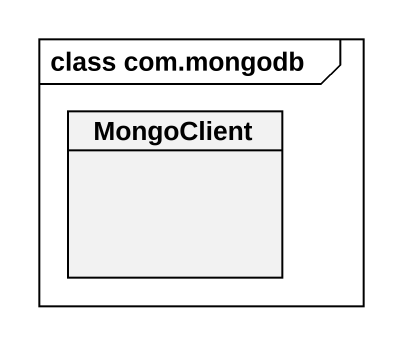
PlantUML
@startuml
mainframe class com.mongodb
hide circle
hide empty members
class MongoClient
@enduml
